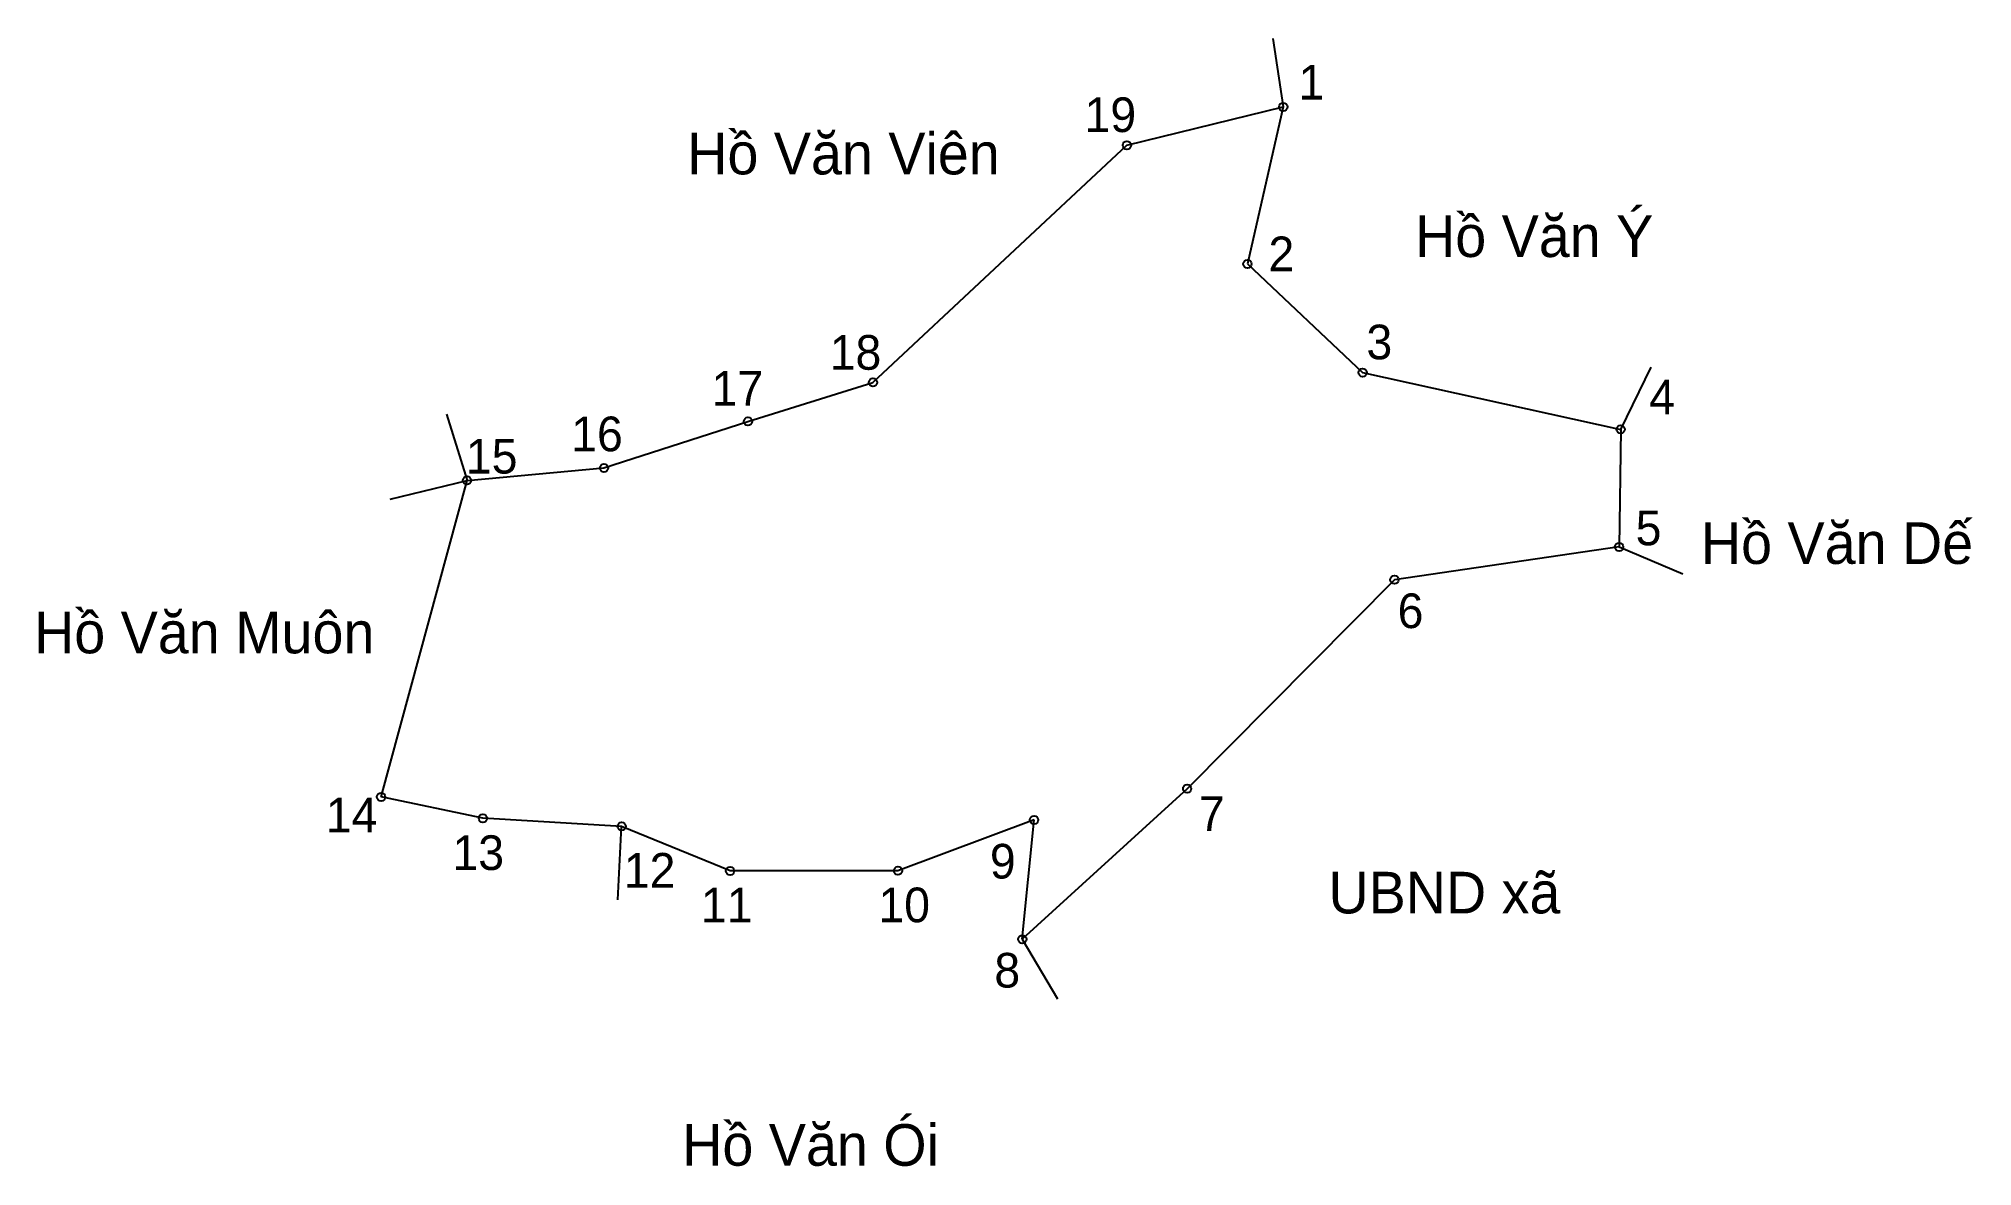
# Model space of a CAD drawing. Extents: x 547052 to 547308, y 1824687 to 1824837.
import ezdxf

# ---------------------------------------------------------------- set-up
doc = ezdxf.new("R2010")
doc.units = 0
for name, color, linetype in [('CanhThua', 7, 'Continuous'), ('MocDinhThua', 7, 'Continuous'), ('RauThua', 7, 'Continuous'), ('SoHieuDinhThua', 7, 'Continuous'), ('TenChuLanCan', 7, 'Continuous')]:
    doc.layers.add(name, color=color, linetype=linetype)

msp = doc.modelspace()

# ---------------------------------------------------------------- linework, layer by layer
at = {"layer": 'CanhThua'}
for p, q in [((547195.71, 1824822.63), (547216.42, 1824827.7)), ((547216.42, 1824827.7), (547211.68, 1824806.9)), ((547162.07, 1824791.21), (547195.71, 1824822.63)), ((547211.68, 1824806.9), (547226.93, 1824792.51)), ((547145.51, 1824786.04), (547162.07, 1824791.21)), ((547226.93, 1824792.51), (547261.12, 1824784.99)), ((547126.44, 1824779.88), (547145.51, 1824786.04)), ((547261.12, 1824784.99), (547260.91, 1824769.42)), ((547096.92, 1824736.31), (547108.3, 1824778.23)), ((547108.3, 1824778.23), (547126.44, 1824779.88)), ((547260.91, 1824769.42), (547231.14, 1824765.07)), ((547231.14, 1824765.07), (547203.69, 1824737.4)), ((547203.69, 1824737.4), (547181.85, 1824717.46)), ((547110.4, 1824733.48), (547096.92, 1824736.31)), ((547128.78, 1824732.41), (547110.4, 1824733.48)), ((547143.15, 1824726.5), (547128.78, 1824732.41)), ((547183.41, 1824733.26), (547165.38, 1824726.53)), ((547181.85, 1824717.46), (547183.41, 1824733.26)), ((547165.38, 1824726.53), (547143.15, 1824726.5))]:
    msp.add_line(p, q, dxfattribs=at)
at = {"layer": 'MocDinhThua'}
for centre in [(547216.42, 1824827.7), (547195.71, 1824822.63), (547211.68, 1824806.9), (547162.07, 1824791.21), (547226.93, 1824792.51), (547145.51, 1824786.04), (547261.12, 1824784.99), (547108.3, 1824778.23), (547126.44, 1824779.88), (547260.91, 1824769.42), (547231.14, 1824765.07), (547203.69, 1824737.4), (547096.92, 1824736.31), (547110.4, 1824733.48), (547128.78, 1824732.41), (547183.41, 1824733.26), (547143.15, 1824726.5), (547165.38, 1824726.53), (547181.85, 1824717.46)]:
    msp.add_circle(centre, 0.551, dxfattribs=at)
at = {"layer": 'RauThua'}
for p, q in [((547215.05, 1824836.74), (547216.42, 1824827.7)), ((547261.12, 1824784.99), (547265.15, 1824793.22)), ((547105.6, 1824787.01), (547108.3, 1824778.23)), ((547098.1, 1824775.75), (547108.3, 1824778.23)), ((547260.91, 1824769.42), (547269.36, 1824765.84)), ((547128.29, 1824722.68), (547128.78, 1824732.41)), ((547181.85, 1824717.46), (547186.53, 1824709.56))]:
    msp.add_line(p, q, dxfattribs=at)

# ---------------------------------------------------------------- texts
at = {"layer": 'SoHieuDinhThua'}
for s, height, p in [('1', 4.59, (547218.45, 1824828.68)), ('19', 4.594, (547190.1, 1824824.37)), ('2', 4.59, (547214.46, 1824805.94)), ('3', 4.59, (547227.44, 1824794.27)), ('18', 4.594, (547156.34, 1824792.89)), ('17', 4.594, (547140.7, 1824788.12)), ('4', 4.59, (547264.89, 1824786.98)), ('16', 4.594, (547122.1, 1824782.09)), ('15', 4.594, (547108.15, 1824779.14)), ('5', 4.59, (547263.1, 1824769.64)), ('6', 4.59, (547231.57, 1824758.67)), ('14', 4.594, (547089.59, 1824731.61)), ('7', 4.59, (547205.24, 1824731.79)), ('13', 4.594, (547106.37, 1824726.63)), ('9', 4.59, (547177.56, 1824725.5)), ('12', 4.594, (547129.07, 1824724.29)), ('10', 4.594, (547162.79, 1824719.71)), ('11', 4.594, (547139.28, 1824719.69)), ('8', 4.59, (547178.15, 1824711.06))]:
    msp.add_text(s, height=height, dxfattribs=at).set_placement(p)
at = {"layer": 'TenChuLanCan'}
for s, height, p in [('Hồ Văn Viên', 5.5128, (547137.47, 1824818.76)), ('Hồ Văn Ý', 5.513, (547233.88, 1824807.82)), ('Hồ Văn Dế', 5.513, (547271.74, 1824767.17)), ('Hồ Văn Muôn', 5.5128, (547050.95, 1824755.33)), ('UBND xã', 5.513, (547222.41, 1824720.88)), ('Hồ Văn Ói', 5.513, (547136.8, 1824687.46))]:
    msp.add_text(s, height=height, dxfattribs=at).set_placement(p)

doc.saveas('drawing.dxf')
